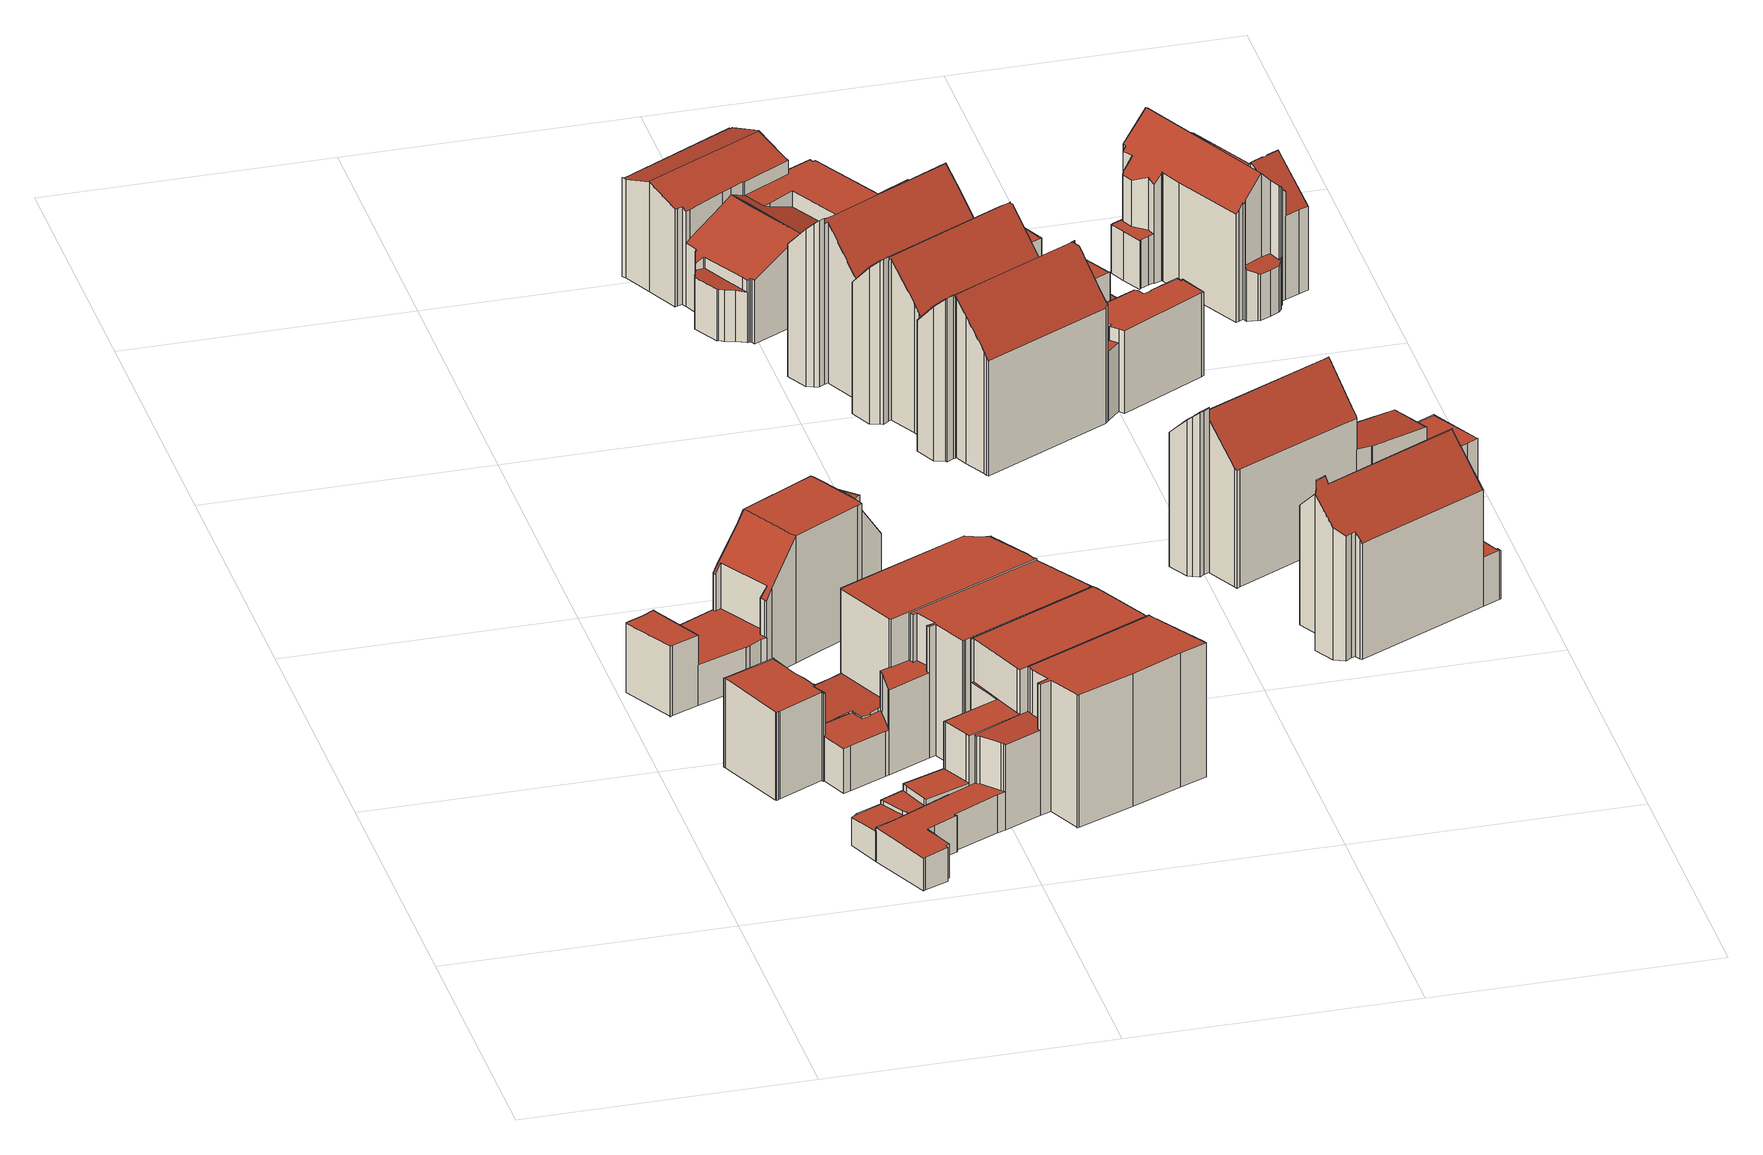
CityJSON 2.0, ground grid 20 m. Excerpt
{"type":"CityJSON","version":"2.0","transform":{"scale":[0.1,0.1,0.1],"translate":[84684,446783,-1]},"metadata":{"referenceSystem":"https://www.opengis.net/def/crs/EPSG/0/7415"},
"CityObjects":{
"building1":{"type":"Building","attributes":{"dak_type":"slanted","data_area":69.63,"data_coverage":0.831,"geconstateerd":false,"gid":18958397,"h_dak_50p":7.38,"h_dak_70p":9.19,"h_dak_max":9.44,"h_dak_min":2.72,"h_maaiveld":-0.25,"kas_warenhuis":false,"lod11_replace":false,"ondergronds_type":"above ground","oorspronkelijkbouwjaar":1908,"pw_actueel":"yes","pw_bron":"ahn3","reconstructie_methode":"tudelft3d-geoflow","reconstruction_skipped":false,"rmse_lod12":3.55,"rmse_lod13":3.07,"rmse_lod22":0.172,"rn":1,"status":"Pand in gebruik","t_run":96.78,"val3dity_codes_lod12":"[]","val3dity_codes_lod13":"[]","val3dity_codes_lod22":"[]"},"children":["building1-1"]},
"building1-1":{"type":"BuildingPart","parents":["building1"],"geometry":[{"type":"Solid","lod":"2.2","boundaries":[[[[0,1,2,3,4,5,6,7,8,9,10,11,12,13,14,15,16,17,18,19,20,21,22,23,24,25,26,27,28,29,30,31]],[[32,19,18,33]],[[34,21,20,35]],[[36,16,15,37]],[[38,36,39,40]],[[37,15,14,41]],[[41,14,13,42]],[[43,12,11,44]],[[45,46,47,48]],[[49,44,11,10,50]],[[51,8,7,52,53]],[[54,5,4,55]],[[52,7,6,56]],[[35,20,19,32]],[[57,58,30,29,59]],[[53,52,60,61]],[[62,9,8,51]],[[63,31,30,58]],[[59,29,28,64]],[[56,6,5,54]],[[65,22,21,34]],[[66,67,68,69]],[[70,25,24,71]],[[72,73,71,74]],[[74,71,24,23,75]],[[69,68,76,77]],[[78,17,16,36,38]],[[79,26,25,70,80]],[[80,70,46,45]],[[48,47,67,66]],[[77,76,81,82]],[[42,13,12,43]],[[83,84,58,57]],[[85,86,87,88]],[[89,90,91]],[[92,91,93,94]],[[88,87,90,89]],[[95,27,26,79]],[[96,97,91,92]],[[98,99,97]],[[100,2,1,101]],[[64,28,27,95]],[[94,93,84,83]],[[102,0,31,63]],[[61,60,97,96]],[[55,4,3,103]],[[101,1,0,102]],[[103,3,2,100]],[[75,23,22,65]],[[33,18,17,78]],[[82,81,44,49]],[[50,10,9,62]],[[99,98,86,85]],[[40,39,73,72]],[[65,34,35,32,33,78,38,40,72,74,75]],[[61,96,92,94,83,57,59,64,104,105,106,62,51,53]],[[103,100,101,102,63,58,84,93,91,90,87,86,98,97,60,52,56,54,55]],[[66,69,77,82,49,50,62,106,105,104,64,95,79,80,45,48]],[[88,89,91,97,99,85]],[[73,39,36,37,41,42,43,44,81,76,68,67,47,46,70,71]]]],"semantics":{"surfaces":[{"type":"GroundSurface"},{"type":"WallSurface","on_footprint_edge":true},{"type":"WallSurface","on_footprint_edge":false},{"type":"RoofSurface"}],"values":[[0,1,1,1,2,1,1,1,2,1,1,1,1,1,1,2,1,1,1,1,1,2,1,2,1,2,1,1,2,2,2,1,2,2,2,2,2,1,2,2,1,1,2,1,2,1,1,1,1,1,2,1,2,2,3,3,3,3,3,3]]}}]},
"building2":{"type":"Building","attributes":{"dak_type":"multiple horizontal","data_area":93.99,"data_coverage":0.894,"geconstateerd":false,"gid":11186727,"h_dak_50p":9.58,"h_dak_70p":9.61,"h_dak_max":9.78,"h_dak_min":3.13,"h_maaiveld":-0.249,"kas_warenhuis":false,"lod11_replace":false,"ondergronds_type":"above ground","oorspronkelijkbouwjaar":1908,"pw_actueel":"yes","pw_bron":"ahn3","reconstructie_methode":"tudelft3d-geoflow","reconstruction_skipped":false,"rmse_lod12":3.08,"rmse_lod13":0.117,"rmse_lod22":0.128,"rn":1,"status":"Pand in gebruik","t_run":114.79,"val3dity_codes_lod12":"[]","val3dity_codes_lod13":"[]","val3dity_codes_lod22":"[]"},"children":["building2-1"]},
"building2-1":{"type":"BuildingPart","parents":["building2"],"geometry":[{"type":"Solid","lod":"2.2","boundaries":[[[[107,108,109,110,111,112,113,114,115,116,117,118,119,120,121,122,123,124,125,126,127,128,129,130,131,132,133,134,135,136,137,138,139,140,141,142]],[[143,137,136,144]],[[145,138,137,143]],[[146,120,119,147]],[[148,135,134,149]],[[149,134,133,150]],[[151,111,110,152]],[[153,107,142,154]],[[154,142,141,155]],[[156,140,139,157]],[[157,139,138,145]],[[144,136,135,148]],[[150,133,132,158]],[[159,131,130,160]],[[160,130,129,161]],[[162,163,164,165]],[[166,127,126,167,168]],[[169,170,171,172]],[[173,174,170,169]],[[174,109,108,175]],[[152,110,109,174,173]],[[176,124,123,177]],[[178,117,116,179]],[[179,116,115,180]],[[181,122,121,182]],[[183,113,112,184]],[[185,155,141,140,156]],[[167,126,125,186]],[[168,167,187,188]],[[161,129,128,189]],[[188,187,163,162]],[[190,114,113,183]],[[180,115,114,190]],[[147,119,118,171]],[[182,121,120,146]],[[172,171,118,117,178]],[[165,164,155,185]],[[184,112,111,151]],[[186,125,124,176]],[[158,132,131,159]],[[177,123,122,181]],[[175,108,107,153]],[[189,128,127,166]],[[172,178,179,180,190,183,184,151,152,173,169]],[[167,186,176,177,181,182,146,147,171,170,174,175,153,154,155,164,163,187]],[[185,156,157,145,143,144,148,149,150,158,159,160,161,189,166,168,188,162,165]]]],"semantics":{"surfaces":[{"type":"GroundSurface"},{"type":"WallSurface","on_footprint_edge":true},{"type":"WallSurface","on_footprint_edge":false},{"type":"RoofSurface"}],"values":[[0,1,1,1,1,1,1,1,1,1,1,1,1,1,1,2,1,2,2,1,1,1,1,1,1,1,1,1,2,1,2,1,1,1,1,1,2,1,1,1,1,1,1,3,3,3]]}}]},
"building3":{"type":"Building","attributes":{"dak_type":"multiple horizontal","data_area":67.19,"data_coverage":0.829,"geconstateerd":false,"gid":14669560,"h_dak_50p":9.64,"h_dak_70p":9.67,"h_dak_max":9.86,"h_dak_min":2.06,"h_maaiveld":-0.109,"kas_warenhuis":false,"lod11_replace":false,"ondergronds_type":"above ground","oorspronkelijkbouwjaar":1908,"pw_actueel":"yes","pw_bron":"ahn3","reconstructie_methode":"tudelft3d-geoflow","reconstruction_skipped":false,"rmse_lod12":3.73,"rmse_lod13":0.275,"rmse_lod22":0.0288,"rn":1,"status":"Pand in gebruik","t_run":83.64,"val3dity_codes_lod12":"[]","val3dity_codes_lod13":"[]","val3dity_codes_lod22":"[]"},"children":["building3-1"]},
"building3-1":{"type":"BuildingPart","parents":["building3"],"geometry":[{"type":"Solid","lod":"2.2","boundaries":[[[[191,192,193,194,195,196,197,198,199,200,201,202,203,204,205,206,207,208,209,210,211,212]],[[213,214,215,216]],[[217,211,210,218]],[[219,212,211,217]],[[220,204,203,221]],[[222,223,224,225]],[[226,202,201,227]],[[216,215,195,194,228]],[[229,230,231,232]],[[233,206,205,230,229]],[[234,235,223,222]],[[236,237,238,239]],[[239,238,196,195,215]],[[228,194,193,240]],[[241,191,212,219]],[[242,192,191,241]],[[230,205,204,220]],[[227,201,200,243]],[[232,231,235,234]],[[218,210,209,244,245]],[[246,207,206,233,247]],[[248,249,250,251]],[[252,253,249,248]],[[251,250,254,255]],[[255,254,197,196,238]],[[225,224,198,197,254]],[[256,257,237,236]],[[245,244,258,259]],[[244,209,208,260]],[[260,208,207,246,261]],[[261,246,257,256]],[[262,199,198,224]],[[247,233,253,252]],[[243,200,199,262]],[[221,203,202,226]],[[240,193,192,242]],[[259,258,214,213]],[[245,259,213,216,228,240,242,241,219,217,218]],[[247,252,248,251,255,238,237,257,246]],[[262,224,223,235,231,230,220,221,226,227,243]],[[253,233,229,232,234,222,225,254,250,249]],[[214,258,244,260,261,256,236,239,215]]]],"semantics":{"surfaces":[{"type":"GroundSurface"},{"type":"WallSurface","on_footprint_edge":false},{"type":"WallSurface","on_footprint_edge":true},{"type":"RoofSurface"}],"values":[[0,1,2,2,2,1,2,2,1,2,1,1,2,2,2,2,2,2,1,2,2,1,1,1,2,2,1,1,2,2,1,2,1,2,2,2,1,3,3,3,3,3]]}}]},
"building4":{"type":"Building","attributes":{"dak_type":"multiple horizontal","data_area":75.35,"data_coverage":0.875,"geconstateerd":false,"gid":17144584,"h_dak_50p":9.63,"h_dak_70p":9.68,"h_dak_max":10.15,"h_dak_min":2.23,"h_maaiveld":-0.079,"kas_warenhuis":false,"lod11_replace":false,"ondergronds_type":"above ground","oorspronkelijkbouwjaar":1908,"pw_actueel":"yes","pw_bron":"ahn3","reconstructie_methode":"tudelft3d-geoflow","reconstruction_skipped":false,"rmse_lod12":4.05,"rmse_lod13":0.122,"rmse_lod22":0.0928,"rn":1,"status":"Pand in gebruik","t_run":153.82,"val3dity_codes_lod12":"[]","val3dity_codes_lod13":"[]","val3dity_codes_lod22":"[]"},"children":["building4-1"]},
"building4-1":{"type":"BuildingPart","parents":["building4"],"geometry":[{"type":"Solid","lod":"2.2","boundaries":[[[[263,264,265,266,267,268,269,270,271,272,273,274,275,276,277,278,279,280,281,282,283,284,285,286,201,287,288,289,290,195]],[[291,283,282,292]],[[293,286,285,294]],[[295,271,270,296]],[[297,268,267,298]],[[298,267,266,299]],[[300,264,263,301,302]],[[302,301,303,304]],[[305,265,264,300]],[[306,307,275,274,308]],[[309,277,276,310]],[[311,278,277,309]],[[312,280,279,313]],[[314,281,280,312]],[[315,201,286,293]],[[294,285,284,316]],[[317,273,272,318]],[[319,320,308,321]],[[321,308,274,273,317]],[[299,266,265,305]],[[322,288,287,323]],[[316,284,283,291]],[[215,195,290,324]],[[296,270,269,325]],[[318,272,271,295]],[[313,279,278,311]],[[326,327,328,329]],[[330,331,332,333]],[[334,335,327,326]],[[335,289,288,322]],[[304,303,336,337]],[[301,263,195,215]],[[338,339,320,319]],[[333,332,307,306]],[[324,290,289,335,334]],[[310,276,275,307]],[[337,336,339,338]],[[323,287,201,315]],[[329,328,331,330]],[[325,269,268,297]],[[292,282,281,314]],[[296,325,297,298,299,305,300,302,304,337,338,319,321,317,318,295]],[[339,336,303,301,215,324,334,326,329,330,333,306,308,320]],[[292,314,312,313,311,309,310,307,332,331,328,327,335,322,323,315,293,294,316,291]]]],"semantics":{"surfaces":[{"type":"GroundSurface"},{"type":"WallSurface","on_footprint_edge":true},{"type":"WallSurface","on_footprint_edge":false},{"type":"RoofSurface"}],"values":[[0,1,1,1,1,1,1,2,1,1,1,1,1,1,1,1,1,2,1,1,1,1,1,1,1,1,2,2,2,1,2,1,2,2,1,1,2,1,2,1,1,3,3,3]]}}]},
"building5":{"type":"Building","attributes":{"dak_type":"multiple horizontal","data_area":63.45,"data_coverage":0.878,"geconstateerd":false,"gid":14669558,"h_dak_50p":9.6,"h_dak_70p":9.62,"h_dak_max":9.82,"h_dak_min":3.14,"h_maaiveld":-0.13,"kas_warenhuis":false,"lod11_replace":false,"ondergronds_type":"above ground","oorspronkelijkbouwjaar":1908,"pw_actueel":"yes","pw_bron":"ahn3","reconstructie_methode":"tudelft3d-geoflow","reconstruction_skipped":false,"rmse_lod12":2.55,"rmse_lod13":0.881,"rmse_lod22":0.0552,"rn":1,"status":"Pand in gebruik","t_run":68.12,"val3dity_codes_lod12":"[]","val3dity_codes_lod13":"[]","val3dity_codes_lod22":"[]"},"children":["building5-1"]},
"building5-1":{"type":"BuildingPart","parents":["building5"],"geometry":[{"type":"Solid","lod":"2.2","boundaries":[[[[340,341,342,343,344,345,346,347,348,349,350,351,352,353,354,355,356,357,358,359,360,361,362,363,364,365,366,367,368]],[[369,370,361,360,371]],[[372,364,363,373]],[[374,351,350,375]],[[376,377,371,378]],[[379,357,356,380]],[[381,349,348,382,383]],[[384,385,386,387]],[[373,363,362,388]],[[389,342,341,390]],[[391,346,345,392]],[[393,394,395,396]],[[397,366,365,398]],[[399,367,366,397]],[[398,365,364,372]],[[400,352,351,374]],[[392,345,344,401]],[[378,371,360,359,402]],[[403,404,377,376]],[[383,382,394,393]],[[382,348,347,405,406]],[[375,350,349,381]],[[407,353,352,400]],[[408,354,353,407]],[[409,368,367,399]],[[410,343,342,389]],[[390,341,340,411]],[[411,340,368,409]],[[412,413,404,403]],[[396,395,413,412]],[[402,359,358,414]],[[380,356,355,415]],[[415,355,354,408]],[[387,386,370,369]],[[405,347,346,391]],[[406,405,385,384]],[[401,344,343,410]],[[388,362,361,370]],[[414,358,357,379]],[[411,409,399,397,398,372,373,388,370,386,385,405,391,392,401,410,389,390]],[[396,412,403,376,378,402,414,379,380,415,408,407,400,374,375,381,383,393]],[[406,384,387,369,371,377,404,413,395,394,382]]]],"semantics":{"surfaces":[{"type":"GroundSurface"},{"type":"WallSurface","on_footprint_edge":true},{"type":"WallSurface","on_footprint_edge":false},{"type":"RoofSurface"}],"values":[[0,1,1,1,2,1,1,2,1,1,1,2,1,1,1,1,1,1,2,2,1,1,1,1,1,1,1,1,2,2,1,1,1,2,1,2,1,1,1,3,3,3]]}}]},
"building6":{"type":"Building","attributes":{"dak_type":"slanted","data_area":141.99,"data_coverage":0.91,"geconstateerd":false,"gid":14669705,"h_dak_50p":5.67,"h_dak_70p":6.86,"h_dak_max":7.78,"h_dak_min":2.01,"h_maaiveld":-0.399,"kas_warenhuis":false,"lod11_replace":false,"ondergronds_type":"above ground","oorspronkelijkbouwjaar":1870,"pw_actueel":"yes","pw_bron":"ahn3","reconstructie_methode":"tudelft3d-geoflow","reconstruction_skipped":false,"rmse_lod12":1.84,"rmse_lod13":1.9,"rmse_lod22":0.0437,"rn":1,"status":"Pand in gebruik","t_run":201.63,"val3dity_codes_lod12":"[]","val3dity_codes_lod13":"[]","val3dity_codes_lod22":"[]"},"children":["building6-1"]},
"building6-1":{"type":"BuildingPart","parents":["building6"],"geometry":[{"type":"Solid","lod":"2.2","boundaries":[[[[416,417,418,419,420,421,422,423,424,425,426,427,428,429,430,431,432,433,434,435,436,437,438,439,440,441,442,443,444,445,446,447,448,449,450,451,452,453,454,455,456,457,458,459,460,461,462,463,464,465,466,467]],[[468,445,444,469]],[[470,462,461,471]],[[472,460,459,473]],[[474,442,441,475]],[[476,443,442,474]],[[477,439,438,478]],[[471,461,460,472,479]],[[480,481,482,483]],[[484,436,435,485]],[[486,427,426,482]],[[475,441,440,487]],[[487,440,439,477]],[[488,446,445,468]],[[489,448,447,490]],[[491,451,450,492]],[[493,457,456,494]],[[495,465,464,496]],[[479,472,497,498]],[[496,464,463,499]],[[500,501,502,503]],[[504,458,457,493]],[[473,459,458,504]],[[490,447,446,488]],[[505,506,507,508]],[[509,510,511,512]],[[492,450,449,511]],[[513,514,467,466,515,516]],[[498,497,517,518]],[[518,517,519,520]],[[521,522,520,523]],[[524,525,510,509]],[[526,434,433,527,528]],[[529,429,428,530]],[[531,437,436,484]],[[532,531,506,505]],[[478,438,437,531,532]],[[533,453,452,534]],[[503,502,454,453,533]],[[534,452,451,491]],[[535,420,419,536]],[[537,538,525,524]],[[539,540,541]],[[542,541,538,537]],[[501,455,454,502]],[[494,456,455,501]],[[543,544,545]],[[544,543,546,547]],[[547,546,548,549]],[[550,432,431,551]],[[552,418,553]],[[536,419,418,552]],[[553,418,417,554]],[[549,548,514,513]],[[555,416,467,514]],[[554,417,416,555]],[[508,507,541,542]],[[485,435,434,526]],[[556,430,429,529]],[[530,428,427,486]],[[557,423,422,558]],[[483,482,426,425,559]],[[558,422,421,560]],[[561,424,423,557]],[[559,425,424,561]],[[560,421,420,535]],[[551,431,430,556]],[[499,463,462,470]],[[512,511,449,448,489]],[[562,563,522,521]],[[516,515,563,562]],[[515,466,465,495]],[[523,520,519,564,565]],[[565,564,501,500]],[[527,433,432,550]],[[528,527,566,567]],[[567,566,568,569]],[[569,568,481,480]],[[469,444,443,570]],[[570,443,476]],[[571,540,539]],[[487,477,478,532,505,508,542,537,524,509,512,489,490,572,573,475]],[[518,574,496,499,470,471,479,498]],[[520,522,563,515,495,496,574,518]],[[493,494,501,502,501,564,519,517,497,472,473,504]],[[536,552,553,554,555,514,548,546,543,545,525,538,541,540,571,535]],[[528,567,569,480,483,559,561,557,558,560,535,571,539,541,507,506,531,484,485,526]],[[551,556,529,530,486,482,481,568,566,527,550]],[[523,565,500,503,533,534,491,492,511,510,525,545,544,547,549,513,516,562,521]],[[570,476,474,475,573,572,490,488,468,469]]]],"semantics":{"surfaces":[{"type":"GroundSurface"},{"type":"WallSurface","on_footprint_edge":true},{"type":"WallSurface","on_footprint_edge":false},{"type":"RoofSurface"}],"values":[[0,1,1,1,1,1,1,1,2,1,1,1,1,1,1,1,1,1,2,1,2,1,1,1,2,2,1,1,2,2,2,2,1,1,1,2,1,1,1,1,1,2,2,2,1,1,2,2,2,1,1,1,1,2,1,1,2,1,1,1,1,1,1,1,1,1,1,1,1,2,2,1,2,2,1,2,2,2,1,1,2,3,3,3,3,3,3,3,3,3]]}}]},
"building7":{"type":"Building","attributes":{"dak_type":"slanted","data_area":83.86,"data_coverage":0.881,"geconstateerd":false,"gid":18958101,"h_dak_50p":9.53,"h_dak_70p":10.46,"h_dak_max":12.1,"h_dak_min":0.085,"h_maaiveld":-0.19,"kas_warenhuis":false,"lod11_replace":false,"ondergronds_type":"above ground","oorspronkelijkbouwjaar":1915,"pw_actueel":"yes","pw_bron":"ahn3","reconstructie_methode":"tudelft3d-geoflow","reconstruction_skipped":false,"rmse_lod12":3.08,"rmse_lod13":1.97,"rmse_lod22":0.531,"rn":1,"status":"Pand in gebruik","t_run":105.58,"val3dity_codes_lod12":"[]","val3dity_codes_lod13":"[]","val3dity_codes_lod22":"[]"},"children":["building7-1"]},
"building7-1":{"type":"BuildingPart","parents":["building7"],"geometry":[{"type":"Solid","lod":"2.2","boundaries":[[[[575,576,577,578,579,580,581,582,583,584,585,586,587,588,589,590,591,592,593,594,595,596,597,598,599,600,601,602,603,604,605,606,607]],[[608,597,596,609]],[[610,582,581,611]],[[612,591,590,613]],[[614,602,601,615]],[[616,598,597,608]],[[617,618,619]],[[620,595,594,621]],[[622,583,582,610]],[[623,624,625]],[[626,627,628]],[[613,590,589,629]],[[630,578,577,631]],[[632,575,607,633]],[[634,599,598,616]],[[635,600,599,634]],[[615,601,600,635]],[[609,596,595,620]],[[621,594,593,618,617]],[[618,593,592,636]],[[636,592,591,612]],[[631,577,576,637]],[[638,639,640,641]],[[642,579,578,630]],[[643,603,602,614]],[[644,645,604,603,643]],[[646,605,604,645]],[[647,648,645,644]],[[649,606,605,646]],[[650,651,652,653]],[[628,627,654,655,656]],[[657,658,648,647]],[[659,660,661,662]],[[637,576,575,632]],[[653,652,623,625]],[[611,581,580,640]],[[663,586,585,664]],[[625,624,587,586,663]],[[629,589,588,665,666]],[[655,654,667,660,659]],[[660,667,651,650]],[[633,607,606,649]],[[666,665,627,626]],[[665,588,587,624]],[[656,655,658,657]],[[662,661,632]],[[641,640,580,579,642]],[[664,585,584,639,638]],[[639,584,583,622]],[[613,629,666,626,628,656,657,668,619,618,636,612]],[[621,617,619,668,657,647,644,643,614,615,635,634,616,608,609,620]],[[611,640,639,622,610]],[[651,667,654,627,665,624,623,652]],[[658,655,659,662,632,633,649,646,645,648]],[[632,661,660,650,653,625,663,664,638,641,642,630,631,637]]]],"semantics":{"surfaces":[{"type":"GroundSurface"},{"type":"WallSurface","on_footprint_edge":true},{"type":"WallSurface","on_footprint_edge":false},{"type":"RoofSurface"}],"values":[[0,1,1,1,1,1,2,1,1,2,2,1,1,1,1,1,1,1,1,1,1,1,2,1,1,1,1,2,1,2,2,2,2,1,2,1,1,1,1,2,2,1,2,1,2,2,1,1,1,3,3,3,3,3,3]]}}]},
"building8":{"type":"Building","attributes":{"dak_type":"slanted","data_area":83.62,"data_coverage":0.882,"geconstateerd":false,"gid":17147010,"h_dak_50p":9.53,"h_dak_70p":10.42,"h_dak_max":12.07,"h_dak_min":2.89,"h_maaiveld":-0.155,"kas_warenhuis":false,"lod11_replace":false,"ondergronds_type":"above ground","oorspronkelijkbouwjaar":1915,"pw_actueel":"yes","pw_bron":"ahn3","reconstructie_methode":"tudelft3d-geoflow","reconstruction_skipped":false,"rmse_lod12":3.29,"rmse_lod13":1.4,"rmse_lod22":0.147,"rn":1,"status":"Pand in gebruik","t_run":117.73,"val3dity_codes_lod12":"[]","val3dity_codes_lod13":"[]","val3dity_codes_lod22":"[]"},"children":["building8-1"]},
"building8-1":{"type":"BuildingPart","parents":["building8"],"geometry":[{"type":"Solid","lod":"2.2","boundaries":[[[[669,670,671,672,673,674,675,676,677,678,679,680,681,682,683,684,685,686,687,688,689,690,691,692,693,694,695,696,697,698,590,699,588,700,701,586,585]],[[702,696,695,703]],[[704,697,696,702]],[[705,693,692,706]],[[703,695,694,707]],[[708,688,687,709]],[[710,698,697,704]],[[711,712,713]],[[714,585,586,715]],[[716,717,718,719]],[[720,674,673,721]],[[721,673,722]],[[723,724,588,699,725]],[[726,701,700,727]],[[613,590,698,710]],[[728,671,670,729,730]],[[731,672,671,728]],[[732,669,585,714]],[[733,690,689,734]],[[735,691,690,733]],[[725,699,590,613]],[[715,586,701,726]],[[736,737,738,739]],[[740,741,742,743]],[[743,742,744,745]],[[713,712,746,747]],[[706,692,691,735,748]],[[748,735,749]],[[707,694,693,705]],[[745,744,750,751]],[[730,729,752,753]],[[734,689,688,708]],[[754,676,675,755]],[[722,673,672,731]],[[756,757,737,736]],[[712,686,685,718]],[[709,687,686,712,711]],[[751,750,758,759]],[[760,684,683,761]],[[719,718,685,684,760]],[[727,700,588,724]],[[729,670,669,732]],[[759,758,724,723]],[[739,738,721,722]],[[762,763,757,756]],[[763,681,680,764]],[[755,675,674,720]],[[764,680,679,765]],[[765,679,678,766]],[[766,678,677,767]],[[767,677,676,754]],[[768,769,770,746]],[[747,746,770,771,772]],[[772,771,741,740]],[[773,774,769,768]],[[775,776,774,773]],[[777,775,778,779]],[[779,778,717,716]],[[761,683,682,780]],[[780,682,681,763,762]],[[781,782,776,775,777]],[[753,752,782,781]],[[751,759,723,725,613,710,704,702,703,707,705,706,748,749,783,784,740,743,745]],[[755,720,721,738,737,757,763,764,765,766,767,754]],[[772,740,784,783,749,735,733,734,708,709,711,713,747]],[[769,774,776,782,752,729,732,714,715,726,727,724,758,750,744,742,741,771,770]],[[717,778,775,773,768,746,712,718]],[[730,753,781,777,779,716,719,760,761,780,762,756,736,739,722,731,728]]]],"semantics":{"surfaces":[{"type":"GroundSurface"},{"type":"WallSurface","on_footprint_edge":true},{"type":"WallSurface","on_footprint_edge":false},{"type":"RoofSurface"}],"values":[[0,1,1,1,1,1,1,2,1,2,1,1,1,1,1,1,1,1,1,1,1,1,2,2,2,2,1,2,1,2,2,1,1,1,2,1,1,2,1,1,1,1,2,2,2,1,1,1,1,1,1,2,2,2,2,2,2,2,1,1,2,2,3,3,3,3,3,3]]}}]},
"building9":{"type":"Building","attributes":{"dak_type":"slanted","data_area":88.71,"data_coverage":0.898,"geconstateerd":false,"gid":18958209,"h_dak_50p":9.33,"h_dak_70p":10.26,"h_dak_max":11.9,"h_dak_min":2.49,"h_maaiveld":-0.244,"kas_warenhuis":false,"lod11_replace":false,"ondergronds_type":"above ground","oorspronkelijkbouwjaar":1915,"pw_actueel":"yes","pw_bron":"ahn3","reconstructie_methode":"tudelft3d-geoflow","reconstruction_skipped":false,"rmse_lod12":3.04,"rmse_lod13":1.88,"rmse_lod22":0.142,"rn":1,"status":"Pand in gebruik","t_run":153.01,"val3dity_codes_lod12":"[]","val3dity_codes_lod13":"[]","val3dity_codes_lod22":"[]"},"children":["building9-1"]},
"building9-1":{"type":"BuildingPart","parents":["building9"],"geometry":[{"type":"Solid","lod":"2.2","boundaries":[[[[785,786,787,788,789,790,791,792,793,794,795,796,797,798,799,800,801,802,803,804,805,806,687,807,808,684,683,682,809,810,811,812,813,814,815,816,817,818,819,820]],[[821,803,802,822]],[[823,787,786,824]],[[825,794,793,826]],[[827,828,829,830]],[[831,683,684,832]],[[832,684,808,833]],[[834,809,682,835]],[[830,829,833,836]],[[835,682,683,831]],[[837,838,828,827]],[[839,805,804,840]],[[841,815,814,842]],[[842,814,813,843]],[[844,816,815,841]],[[845,819,818,846]],[[847,785,820,848]],[[822,802,801,849]],[[848,820,819,845]],[[824,786,785,847]],[[850,795,794,825]],[[851,807,687,852]],[[853,854,855,856]],[[857,789,788,858]],[[846,818,817,859]],[[840,804,803,821]],[[854,810,809,834]],[[860,861,862,863]],[[864,865,863,866]],[[867,868,869,870]],[[871,872,865,864]],[[873,874,875,876]],[[866,863,862,874,873,877]],[[878,791,790,872,871]],[[826,793,792,879]],[[879,792,791,878]],[[872,790,789,857]],[[880,806,805,839]],[[852,687,806,880]],[[849,801,800,881]],[[882,883,884]],[[885,799,798,883,882]],[[881,800,799,885]],[[883,798,797,886]],[[886,797,796,887]],[[856,855,868,867]],[[888,889,890,891]],[[891,890,892,893,894]],[[894,893,858,895]],[[893,892,861,860]],[[895,858,788,787,823]],[[836,833,808,807,851]],[[896,897,838,837]],[[887,796,795,850]],[[898,899,897,896]],[[877,873,899,898]],[[870,869,876,900]],[[900,876,875,889,888]],[[901,812,811,902]],[[902,811,810,854,853]],[[843,813,812,901]],[[859,817,816,844]],[[864,866,877,898,903,884,883,886,887,850,825,826,879,878,871]],[[893,860,863,865,872,857,858]],[[836,851,852,880,839,840,821,822,849,881,885,882,884,903,898,896,837,827,830]],[[897,899,873,876,869,868,855,854,834,835,831,832,833,829,828,838]],[[889,875,874,862,861,892,890]],[[843,901,902,853,856,867,870,900,888,891,894,895,823,824,847,848,845,846,859,844,841,842]]]],"semantics":{"surfaces":[{"type":"GroundSurface"},{"type":"WallSurface","on_footprint_edge":true},{"type":"WallSurface","on_footprint_edge":false},{"type":"RoofSurface"}],"values":[[0,1,1,1,2,1,1,1,2,1,2,1,1,1,1,1,1,1,1,1,1,1,2,1,1,1,1,2,2,2,2,2,2,1,1,1,1,1,1,1,2,1,1,1,1,2,2,2,2,2,1,1,2,1,2,2,2,2,1,1,1,1,3,3,3,3,3,3]]}}]},
"building10":{"type":"Building","attributes":{"dak_type":"slanted","data_area":67.05,"data_coverage":0.886,"geconstateerd":false,"gid":18958217,"h_dak_50p":9.56,"h_dak_70p":10.27,"h_dak_max":11.36,"h_dak_min":2.96,"h_maaiveld":-0.385,"kas_warenhuis":false,"lod11_replace":false,"ondergronds_type":"above ground","oorspronkelijkbouwjaar":1915,"pw_actueel":"yes","pw_bron":"ahn3","reconstructie_methode":"tudelft3d-geoflow","reconstruction_skipped":false,"rmse_lod12":2.88,"rmse_lod13":0.999,"rmse_lod22":0.335,"rn":1,"status":"Pand in gebruik","t_run":84.06,"val3dity_codes_lod12":"[]","val3dity_codes_lod13":"[]","val3dity_codes_lod22":"[]"},"children":["building10-1"]},
"building10-1":{"type":"BuildingPart","parents":["building10"],"geometry":[{"type":"Solid","lod":"2.2","boundaries":[[[[904,905,906,907,908,909,910,911,912,913,914,915,916,917,918,919,920,921,922,923,924,925,926,927,928,929,930,931]],[[932,913,912,933]],[[933,912,911,934]],[[935,936,925,924,937]],[[938,939,940]],[[939,938,918,917,941]],[[942,914,913,932]],[[943,909,908,944]],[[934,911,910,945]],[[945,910,909,943]],[[946,905,904,947]],[[948,926,925,936]],[[949,915,914,942]],[[941,917,916,950]],[[950,916,915,949]],[[951,921,920,952]],[[953,928,927,954]],[[955,922,921,951]],[[956,923,922,955]],[[952,920,919,957]],[[957,919,918,938]],[[937,924,923,956]],[[958,959,936,935]],[[960,961,959,958]],[[954,927,926,948]],[[962,930,929,963]],[[963,929,928,953]],[[947,904,931,964]],[[964,931,930,962]],[[944,908,907,965,966]],[[965,907,906,967]],[[967,906,905,946]],[[968,961,960]],[[969,970,961,968]],[[966,965,970,969]],[[956,955,951,952,957,938,940,960,958,935,937]],[[947,964,962,963,953,954,948,936,959,961,970,965,967,946]],[[966,969,968,960,940,939,941,950,949,942,932,933,934,945,943,944]]]],"semantics":{"surfaces":[{"type":"GroundSurface"},{"type":"WallSurface","on_footprint_edge":true},{"type":"WallSurface","on_footprint_edge":false},{"type":"RoofSurface"}],"values":[[0,1,1,1,2,1,1,1,1,1,1,1,1,1,1,1,1,1,1,1,1,1,2,2,1,1,1,1,1,1,1,1,2,2,2,3,3,3]]}}]},
"building11":{"type":"Building","attributes":{"dak_type":"slanted","data_area":95.63,"data_coverage":0.869,"geconstateerd":false,"gid":18958211,"h_dak_50p":8.91,"h_dak_70p":9.93,"h_dak_max":11.42,"h_dak_min":2.63,"h_maaiveld":-0.374,"kas_warenhuis":false,"lod11_replace":false,"ondergronds_type":"above ground","oorspronkelijkbouwjaar":1912,"pw_actueel":"yes","pw_bron":"ahn3","reconstructie_methode":"tudelft3d-geoflow","reconstruction_skipped":false,"rmse_lod12":3.66,"rmse_lod13":1.51,"rmse_lod22":0.538,"rn":1,"status":"Pand in gebruik","t_run":119.52,"val3dity_codes_lod12":"[]","val3dity_codes_lod13":"[]","val3dity_codes_lod22":"[]"},"children":["building11-1"]},
"building11-1":{"type":"BuildingPart","parents":["building11"],"geometry":[{"type":"Solid","lod":"2.2","boundaries":[[[[971,972,973,974,975,976,977,978,979,980,981,982,983,984,985,986,987,988,989,990,991,992,993,994,995,996,997,998,999,1000,1001,1002,1003,1004]],[[1005,997,996,1006]],[[1007,999,998,1008]],[[1009,1000,999,1007]],[[1010,980,979,1011]],[[1012,982,981,1013]],[[1014,984,983,1015]],[[1016,1017,1018]],[[1019,977,976,1017,1016]],[[1013,981,980,1010]],[[1017,976,975,1020]],[[1021,1002,1001,1022]],[[1023,974,973,1024]],[[1025,985,984,1014]],[[1011,979,978,1026]],[[1027,1028,1029,1030]],[[1031,1003,1002,1021,1032]],[[1033,1034,1035,1036]],[[1032,1021,1028,1027]],[[1024,973,972,1037]],[[1030,1029,1038,1039]],[[1022,1001,1000,1009]],[[1008,998,997,1005]],[[1006,996,995,1040]],[[1040,995,994,1041]],[[1042,993,992,1043]],[[1044,1041,994,993,1042]],[[1045,1046,1041,1044]],[[1036,1035,1047,1048]],[[1015,983,982,1012]],[[1049,986,985,1025]],[[1050,987,986,1049]],[[1051,990,989,1052]],[[1053,988,987,1050]],[[1054,991,990,1051]],[[1052,989,988,1053]],[[1043,992,991,1054]],[[1048,1047,1055,1046,1045]],[[1056,1057,1055,1047]],[[1039,1038,1057,1056]],[[1020,975,974,1023]],[[1026,978,977,1019]],[[1058,971,1004,1059]],[[1059,1004,1003,1031]],[[1060,1061,1034,1033]],[[1037,972,971,1058,1062]],[[1062,1058,1061,1060]],[[1049,1025,1014,1015,1012,1013,1010,1011,1026,1019,1016,1018,1063,1036,1048,1045,1044,1042,1043,1054,1051,1052,1053,1050]],[[1038,1029,1028,1021,1022,1009,1007,1008,1005,1006,1040,1041,1046,1055,1057]],[[1060,1033,1036,1063,1018,1017,1020,1023,1024,1037,1062]],[[1061,1058,1059,1031,1032,1027,1030,1039,1056,1047,1035,1034]]]],"semantics":{"surfaces":[{"type":"GroundSurface"},{"type":"WallSurface","on_footprint_edge":true},{"type":"WallSurface","on_footprint_edge":false},{"type":"RoofSurface"}],"values":[[0,1,1,1,1,1,1,2,1,1,1,1,1,1,1,2,1,2,2,1,2,1,1,1,1,1,1,2,2,1,1,1,1,1,1,1,1,2,2,2,1,1,1,1,2,1,2,3,3,3,3]]}}]},
"building12":{"type":"Building","attributes":{"dak_type":"slanted","data_area":64.81,"data_coverage":0.857,"geconstateerd":false,"gid":11569574,"h_dak_50p":8.4,"h_dak_70p":8.97,"h_dak_max":10.02,"h_dak_min":3.25,"h_maaiveld":-0.191,"kas_warenhuis":false,"lod11_replace":false,"ondergronds_type":"above ground","oorspronkelijkbouwjaar":1913,"pw_actueel":"yes","pw_bron":"ahn3","reconstructie_methode":"tudelft3d-geoflow","reconstruction_skipped":false,"rmse_lod12":1.54,"rmse_lod13":1.28,"rmse_lod22":0.0332,"rn":1,"status":"Pand in gebruik","t_run":157.29,"val3dity_codes_lod12":"[]","val3dity_codes_lod13":"[]","val3dity_codes_lod22":"[]"},"children":["building12-1"]},
"building12-1":{"type":"BuildingPart","parents":["building12"],"geometry":[{"type":"Solid","lod":"2.2","boundaries":[[[[1064,1065,1066,1067,1068,1069,1070,1071,1072,1073,1074,1075,1076,1077,1078,1079,1080,1081,1082,1083,1084,1085,1086,1087,1088,1089,1090,1091,1092,1093,1094,1095,1096,1097,1098,1099,1100,1101,1102,1103,1104,1105,1106]],[[1107,1108,1109,1110]],[[1111,1094,1112]],[[1113,1069,1068,1114]],[[1115,1116,1117,1118]],[[1119,1106,1105,1120]],[[1120,1105,1104,1121]],[[1118,1117,1122,1123]],[[1124,1125,1126]],[[1127,1128,1102,1101,1129]],[[1130,1088,1087,1131]],[[1132,1085,1084,1133]],[[1133,1084,1083,1134,1135]],[[1136,1080,1079,1137]],[[1137,1079,1078,1138]],[[1139,1140,1075,1074,1141]],[[1142,1076,1075,1140]],[[1134,1083,1082,1143]],[[1135,1134,1108,1107]],[[1144,1093,1092,1145]],[[1146,1091,1090,1147]],[[1147,1090,1089,1148]],[[1149,1065,1064,1150]],[[1150,1064,1106,1119]],[[1129,1101,1100,1151]],[[1152,1086,1085,1132]],[[1153,1154,1155,1156]],[[1154,1099,1098,1157]],[[1158,1103,1102,1128]],[[1159,1160,1125,1124]],[[1161,1162,1163]],[[1164,1081,1080,1136]],[[1143,1082,1081,1164]],[[1114,1068,1067,1165]],[[1165,1067,1066,1166,1167]],[[1138,1078,1077,1168]],[[1148,1089,1088,1130]],[[1167,1166,1116,1115]],[[1121,1104,1103,1158]],[[1123,1122,1169,1170]],[[1170,1169,1128,1127]],[[1162,1161,1171]],[[1172,1095,1094,1111]],[[1166,1066,1065,1149]],[[1168,1077,1076,1142]],[[1131,1087,1086,1152]],[[1112,1094,1093,1144]],[[1173,1096,1095,1172]],[[1141,1074,1073,1174]],[[1171,1175,1176]],[[1175,1171,1177]],[[1145,1092,1091,1146]],[[1110,1109,1178,1179]],[[1157,1098,1097,1180]],[[1179,1178,1140,1139]],[[1180,1097,1096,1173]],[[1181,1072,1071,1182]],[[1174,1073,1072,1181]],[[1151,1100,1099,1154,1153]],[[1156,1155,1183]],[[1184,1070,1069,1113]],[[1182,1071,1070,1184]],[[1160,1159,1185]],[[1128,1169,1122,1117,1116,1166,1149,1150,1119,1120,1121,1158]],[[1186,1187,1188,1172,1111,1112,1144,1189,1177,1171,1161,1163,1185,1159,1190,1191]],[[1175,1177,1189,1144,1145,1146,1147,1148,1192,1193,1194,1176]],[[1140,1178,1109,1108,1134,1143,1164,1136,1137,1138,1168,1142]],[[1141,1174,1181,1182,1184,1113,1114,1165,1167,1115,1118,1195,1130,1131,1152,1132,1133,1135,1107,1110,1179,1139]],[[1180,1173,1172,1188,1187,1186,1191,1190,1159,1124,1126,1183,1155,1154,1157]],[[1125,1160,1185,1163,1162,1171,1176,1194,1193,1192,1148,1130,1195,1118,1123,1170,1127,1129,1151,1153,1156,1183,1126]]]],"semantics":{"surfaces":[{"type":"GroundSurface"},{"type":"WallSurface","on_footprint_edge":false},{"type":"WallSurface","on_footprint_edge":true},{"type":"RoofSurface"}],"values":[[0,1,2,2,1,2,2,1,1,2,2,2,2,2,2,2,2,2,1,2,2,2,2,2,2,2,1,2,2,1,1,2,2,2,2,2,2,1,2,1,1,1,2,2,2,2,2,2,2,1,1,2,1,2,1,2,2,2,2,1,2,2,1,3,3,3,3,3,3,3]]}}]}
},
"vertices":[
[162,383,8],[166,376,8],[176,358,8],[177,359,8],[183,349,8],[182,348,8],[185,344,8],[170,336,8],[167,334,8],[119,307,8],[100,296,8],[96,293,8],[92,292,8],[83,286,8],[80,284,8],[80,285,8],[45,271,8],[26,263,8],[24,262,8],[24,263,8],[5,299,8],[5,300,8],[7,301,8],[18,306,8],[26,311,8],[72,336,8],[76,338,8],[90,345,8],[95,348,8],[143,374,8],[147,376,8],[161,384,8],[24,263,60],[24,262,60],[5,300,59],[5,299,59],[45,271,38],[80,285,38],[45,271,60],[44,273,38],[44,273,60],[80,284,38],[83,286,38],[92,292,38],[96,293,38],[72,335,65],[72,335,38],[73,334,38],[73,334,65],[96,293,65],[100,296,72],[167,334,102],[170,336,97],[170,336,102],[182,348,73],[183,349,71],[185,344,73],[147,376,103],[147,376,96],[143,374,103],[168,340,97],[168,340,102],[119,307,102],[161,384,73],[95,348,102],[7,301,59],[77,336,72],[77,336,38],[98,300,38],[98,300,72],[72,336,38],[26,311,39],[26,310,59],[26,310,39],[26,311,59],[18,306,59],[93,298,38],[93,298,65],[26,263,60],[76,338,72],[72,336,65],[95,295,38],[95,295,65],[148,375,103],[148,375,96],[174,356,96],[174,356,76],[161,368,85],[161,368,96],[156,362,96],[156,362,95],[156,361,96],[156,361,103],[154,365,96],[154,365,103],[90,345,93],[164,347,103],[164,347,96],[168,351,89],[168,351,96],[176,358,73],[166,376,73],[162,383,73],[177,359,71],[97,346,102],[113,317,102],[116,311,102],
[109,220,8],[120,225,8],[128,228,8],[128,230,8],[221,273,8],[231,269,8],[237,267,8],[237,266,8],[254,239,8],[256,234,8],[258,232,8],[149,183,8],[139,179,8],[133,176,8],[133,175,8],[127,173,8],[124,179,8],[123,182,8],[120,181,8],[95,170,8],[94,169,8],[98,161,8],[99,159,8],[98,158,8],[97,160,8],[65,144,8],[64,144,8],[64,143,8],[63,143,8],[62,144,8],[42,191,8],[41,192,8],[44,193,8],[78,208,8],[78,207,8],[108,221,8],[42,191,74],[62,144,73],[41,192,74],[133,176,43],[139,179,44],[63,143,73],[64,143,73],[64,144,73],[221,273,106],[128,230,106],[109,220,43],[108,221,43],[78,207,41],[78,208,74],[44,193,74],[65,144,73],[97,160,73],[98,158,73],[99,159,73],[87,187,73],[87,187,41],[84,194,41],[84,194,73],[94,169,73],[95,170,41],[95,170,73],[148,184,106],[148,184,44],[149,183,44],[149,183,106],[128,228,106],[128,228,44],[120,225,43],[123,182,43],[124,179,43],[258,232,107],[256,234,107],[254,239,107],[127,173,43],[133,175,43],[237,267,107],[231,269,106],[78,207,74],[120,181,43],[91,180,41],[91,180,73],[98,161,73],[237,266,107],
[285,187,9],[288,182,9],[307,145,9],[308,144,9],[212,101,9],[174,83,9],[142,69,9],[129,63,9],[109,54,9],[106,53,9],[104,51,9],[94,74,9],[96,75,9],[98,76,9],[116,84,9],[133,92,9],[163,105,9],[203,123,9],[192,146,9],[192,147,9],[194,148,9],[284,189,9],[211,103,106],[211,103,73],[212,101,73],[212,101,106],[194,148,106],[192,147,106],[284,189,107],[98,76,31],[96,75,30],[128,64,34],[128,64,31],[129,63,31],[129,63,34],[94,74,30],[104,51,31],[308,144,107],[116,84,34],[116,84,31],[117,82,31],[117,82,34],[133,92,34],[126,67,34],[126,67,31],[173,86,73],[173,86,38],[174,83,38],[174,83,73],[307,145,107],[285,187,107],[288,182,107],[106,53,31],[192,146,74],[192,146,106],[163,105,38],[133,92,39],[134,88,39],[134,88,34],[141,70,34],[141,70,39],[133,91,39],[133,91,34],[142,69,34],[142,69,39],[164,104,73],[164,104,38],[194,147,74],[194,147,106],[203,123,73],[163,105,73],[109,54,31],
[218,104,9],[309,145,9],[310,143,9],[334,102,9],[335,100,9],[316,92,9],[280,76,9],[240,59,9],[239,59,9],[239,60,9],[228,83,9],[220,80,9],[194,68,9],[188,66,9],[156,51,9],[157,49,9],[140,42,9],[135,39,9],[141,26,9],[144,19,9],[141,17,9],[142,15,9],[125,8,9],[124,7,9],[105,52,9],[117,57,9],[178,85,9],[179,86,9],[141,17,34],[144,19,34],[124,7,33],[125,8,33],[239,59,107],[240,59,107],[316,92,108],[335,100,108],[334,102,108],[309,145,107],[218,104,73],[218,104,106],[219,102,73],[219,102,106],[310,143,107],[194,68,72],[194,68,37],[220,80,72],[156,51,36],[188,66,37],[157,49,36],[135,39,35],[140,42,35],[141,26,34],[104,51,34],[142,15,34],[228,83,106],[239,60,107],[219,82,106],[219,82,72],[220,80,106],[117,57,34],[105,52,34],[179,86,73],[280,76,107],[179,83,72],[179,83,37],[181,83,37],[181,83,72],[192,71,72],[192,71,37],[193,70,37],[193,70,72],[178,85,72],[178,85,37],[220,99,73],[220,99,106],[227,86,106],[227,86,72],
[94,169,9],[114,178,9],[116,179,9],[123,182,9],[127,173,9],[133,175,9],[133,176,9],[141,180,9],[162,189,9],[166,191,9],[257,232,9],[258,232,9],[258,231,9],[283,190,9],[282,190,9],[283,189,9],[188,146,9],[187,145,9],[186,146,9],[175,170,9],[170,168,9],[140,154,9],[137,153,9],[111,141,9],[106,139,9],[98,158,9],[99,159,9],[97,164,9],[96,164,9],[140,154,72],[140,154,42],[170,168,72],[106,139,42],[111,141,42],[258,232,106],[257,232,106],[169,170,106],[169,170,72],[170,168,106],[187,145,106],[188,146,106],[166,191,106],[162,189,71],[162,189,106],[141,175,72],[141,175,42],[140,156,42],[140,156,72],[137,153,42],[116,179,42],[114,178,42],[133,176,42],[133,175,42],[163,188,106],[163,188,71],[164,185,71],[164,185,106],[99,159,42],[98,158,42],[97,164,42],[258,231,106],[127,173,42],[175,170,106],[175,172,106],[175,172,72],[141,180,42],[141,180,71],[283,190,107],[282,190,107],[96,164,42],[123,182,42],[94,169,42],[167,187,106],[167,187,71],[186,146,106],[283,189,107],
[248,731,6],[247,731,6],[242,729,6],[242,728,6],[234,724,6],[224,719,6],[197,705,6],[196,707,6],[195,708,6],[194,708,6],[193,708,6],[186,711,6],[179,713,6],[176,715,6],[175,715,6],[165,733,6],[167,740,6],[168,742,6],[170,750,6],[170,751,6],[171,752,6],[167,762,6],[165,765,6],[162,764,6],[160,763,6],[149,786,6],[139,806,6],[137,809,6],[219,852,6],[220,851,6],[221,852,6],[233,831,6],[243,812,6],[244,810,6],[264,820,6],[265,817,6],[267,818,6],[295,767,6],[318,780,6],[319,778,6],[341,740,6],[342,738,6],[338,736,6],[319,725,6],[318,724,6],[299,715,6],[298,714,6],[297,715,6],[287,736,6],[281,748,6],[275,745,6],[268,741,6],[220,851,79],[219,852,79],[298,714,44],[299,715,44],[318,724,32],[319,725,32],[139,806,79],[149,786,87],[137,809,79],[162,764,78],[165,765,78],[318,724,44],[191,712,52],[191,712,43],[193,708,43],[193,708,52],[171,752,53],[170,751,52],[186,711,44],[160,763,78],[221,852,79],[243,812,79],[233,831,87],[265,817,67],[264,820,67],[342,738,39],[341,740,39],[281,748,51],[287,736,57],[316,726,32],[316,726,45],[297,715,45],[319,778,67],[319,778,37],[318,780,37],[318,780,67],[338,736,38],[170,764,76],[170,764,55],[195,778,68],[195,778,77],[246,806,77],[246,806,67],[244,810,67],[244,810,78],[268,741,66],[268,741,54],[275,745,51],[275,745,67],[306,746,31],[306,746,57],[298,759,31],[298,759,50],[281,750,67],[281,750,50],[298,759,67],[212,787,77],[212,787,67],[170,750,52],[168,742,44],[168,742,49],[176,715,44],[179,713,44],[167,762,53],[167,762,76],[295,767,67],[267,818,67],[234,724,71],[242,728,67],[211,787,77],[211,787,67],[209,770,72],[209,770,71],[202,782,72],[202,782,77],[225,773,65],[225,773,67],[221,771,67],[243,785,55],[243,785,67],[267,743,54],[267,743,66],[167,740,44],[165,733,44],[242,729,67],[242,729,66],[247,731,64],[248,731,64],[175,715,44],[196,707,53],[197,705,53],[194,708,52],[224,719,67],[195,708,53],[276,747,67],[276,747,50],[295,765,31],[295,765,67],[173,743,44],[173,743,52],[174,743,44],[174,743,52],[137,809,78],[232,726,71],[232,830,87],[149,787,87],[288,737,57],
[336,700,8],[336,701,8],[337,702,8],[367,717,8],[368,716,8],[371,709,8],[386,716,8],[397,693,8],[388,688,8],[381,685,8],[347,668,8],[346,669,8],[341,666,8],[333,662,8],[244,617,8],[242,616,8],[241,617,8],[229,642,8],[226,641,8],[222,639,8],[219,640,8],[214,642,8],[206,657,8],[209,665,8],[212,666,8],[216,668,8],[214,672,8],[214,673,8],[298,714,8],[305,718,8],[317,724,8],[318,723,8],[332,698,8],[206,657,106],[214,642,124],[397,693,37],[386,716,38],[241,617,96],[242,616,95],[214,673,94],[214,672,96],[209,665,100],[226,641,131],[226,641,127],[225,643,129],[219,640,129],[222,639,131],[388,688,38],[341,666,46],[341,666,45],[341,666,68],[333,663,96],[333,663,45],[333,663,97],[244,617,95],[367,717,67],[337,702,68],[336,700,68],[332,698,71],[212,666,100],[216,668,100],[229,642,127],[336,701,68],[381,685,68],[381,685,38],[371,709,39],[371,709,67],[368,716,67],[298,714,96],[305,718,96],[305,718,80],[317,724,72],[306,717,97],[306,717,80],[318,723,72],[338,688,68],[338,688,50],[341,667,46],[341,667,68],[324,681,48],[324,681,80],[324,681,119],[319,690,130],[319,690,80],[337,690,71],[337,690,68],[338,690,68],[338,690,70],[346,669,68],[347,668,68],[333,662,45],[333,662,96],[337,690,50],[233,646,129],
[350,662,8],[354,654,8],[359,643,8],[394,661,8],[395,661,8],[399,654,8],[410,659,8],[413,661,8],[424,639,8],[425,637,8],[424,637,8],[413,632,8],[412,631,8],[375,612,8],[374,612,8],[374,613,8],[371,612,8],[361,607,8],[270,560,8],[268,563,8],[266,568,8],[256,587,8],[254,586,8],[250,583,8],[248,584,8],[241,586,8],[234,601,8],[237,609,8],[239,611,8],[243,613,8],[310,651,8],[336,663,8],[340,666,8],[237,609,99],[234,601,105],[239,611,99],[248,584,129],[250,583,130],[241,586,124],[268,563,98],[270,560,95],[243,613,99],[361,607,95],[361,607,46],[361,607,96],[347,668,43],[346,669,43],[359,633,69],[359,633,46],[371,612,45],[371,612,69],[399,654,40],[395,661,40],[395,661,69],[333,662,95],[333,662,43],[310,651,95],[340,666,43],[336,663,43],[359,643,69],[354,654,43],[354,654,70],[394,661,69],[350,662,43],[256,587,127],[266,568,104],[254,586,127],[400,652,69],[400,652,40],[395,660,40],[395,660,69],[346,633,129],[346,633,44],[347,634,44],[347,634,129],[346,637,44],[346,637,126],[351,627,46],[351,627,121],[254,586,130],[254,587,129],[334,659,43],[334,659,99],[356,641,43],[356,641,69],[413,661,40],[410,659,40],[411,631,69],[411,631,40],[333,661,43],[333,661,96],[374,613,69],[374,612,69],[412,631,69],[412,631,40],[413,632,40],[424,637,40],[425,637,40],[424,639,40],[357,632,46],[357,632,44],[351,627,44],[348,633,44],[348,633,128],[357,633,46],[357,633,44],[356,637,46],[356,637,43],[356,637,69],[358,633,46],[358,633,69],[375,612,69],[356,638,69],[356,638,43],[260,590,129],[339,630,129],
[463,590,8],[461,589,8],[402,557,8],[399,560,8],[390,551,8],[389,551,8],[389,550,8],[387,548,8],[298,503,8],[297,504,8],[296,507,8],[288,522,8],[284,531,8],[283,530,8],[282,530,8],[277,527,8],[276,528,8],[269,530,8],[262,545,8],[265,553,8],[267,554,8],[271,557,8],[337,594,8],[362,607,8],[375,611,8],[384,593,8],[387,588,8],[421,605,8],[423,604,8],[425,600,8],[426,599,8],[431,601,8],[431,602,8],[451,611,8],[453,608,8],[454,609,8],[262,545,105],[269,530,123],[402,557,69],[461,589,70],[297,504,95],[298,503,93],[372,585,121],[372,585,44],[363,605,43],[363,605,97],[374,612,43],[374,613,43],[362,607,43],[375,611,43],[375,612,43],[362,607,95],[375,580,127],[375,580,44],[267,554,98],[265,553,98],[426,599,69],[425,600,69],[423,604,69],[431,601,69],[453,608,70],[451,611,70],[463,590,70],[454,609,70],[276,528,128],[296,507,98],[337,594,94],[270,560,94],[384,593,69],[384,593,43],[385,585,43],[385,585,69],[390,551,59],[399,560,59],[431,602,69],[387,557,59],[387,557,35],[386,556,35],[386,556,59],[388,552,97],[388,552,59],[386,556,101],[385,584,69],[385,584,43],[386,572,44],[386,572,69],[389,551,95],[389,551,59],[377,576,44],[377,576,36],[386,571,37],[386,571,44],[377,576,125],[389,550,95],[387,548,93],[271,557,98],[277,527,129],[283,530,129],[283,530,127],[282,531,128],[282,530,129],[284,531,127],[288,522,117],[388,570,69],[388,570,37],[396,567,38],[396,567,69],[394,565,37],[394,565,59],[394,565,69],[399,560,69],[372,578,127],[372,578,44],[373,577,128],[373,577,44],[386,571,69],[421,605,69],[387,588,69],[294,537,128],
[574,276,6],[575,273,6],[574,273,6],[562,267,6],[470,222,6],[469,223,6],[467,227,6],[464,226,6],[460,223,6],[452,226,6],[444,241,6],[446,245,6],[447,249,6],[452,252,6],[454,253,6],[453,255,6],[443,274,6],[443,275,6],[446,277,6],[533,323,6],[534,323,6],[536,324,6],[546,329,6],[548,326,6],[549,326,6],[561,302,6],[560,302,6],[573,275,6],[452,226,104],[460,223,98],[464,226,98],[536,324,91],[536,324,42],[534,323,91],[454,253,120],[454,253,127],[455,249,123],[452,252,127],[444,241,121],[469,223,94],[470,222,92],[467,227,98],[575,273,42],[574,276,42],[546,329,42],[446,245,123],[447,249,127],[443,275,94],[443,274,95],[549,326,42],[548,326,42],[446,277,94],[533,323,91],[453,255,117],[536,323,92],[536,323,42],[549,296,123],[549,296,42],[560,302,42],[561,302,42],[573,275,42],[562,267,42],[562,267,92],[574,273,42],[549,296,122],[561,269,94],[561,269,42],
[507,375,6],[418,330,6],[416,329,6],[415,331,6],[404,352,6],[404,353,6],[400,351,6],[397,349,6],[392,351,6],[389,352,6],[381,367,6],[384,375,6],[389,378,6],[391,379,6],[389,383,6],[389,384,6],[474,427,6],[479,429,6],[479,428,6],[485,416,6],[487,413,6],[488,413,6],[491,414,6],[491,415,6],[501,419,6],[540,439,6],[570,454,6],[580,459,6],[598,423,6],[599,421,6],[591,417,6],[560,401,6],[519,380,6],[518,380,6],[570,454,36],[540,439,36],[598,423,37],[580,459,36],[599,421,37],[389,352,122],[392,351,124],[384,375,99],[381,367,105],[391,379,99],[389,378,99],[404,353,128],[404,353,120],[402,356,124],[400,351,128],[404,352,119],[560,401,37],[591,417,37],[415,331,94],[416,329,93],[389,383,95],[397,349,128],[559,402,63],[559,402,37],[546,428,37],[546,428,62],[519,380,67],[560,401,63],[505,380,98],[505,380,68],[496,403,68],[496,403,123],[418,330,93],[506,408,37],[506,408,67],[501,419,36],[491,415,36],[491,414,111],[488,413,111],[491,415,111],[492,411,114],[492,411,37],[493,409,68],[493,409,117],[389,384,94],[474,427,93],[485,416,107],[479,428,94],[479,429,93],[487,413,111],[493,409,37],[498,404,68],[498,404,37],[507,375,69],[518,380,67],[507,376,93],[507,376,69],[507,375,92],[492,401,123],
[514,648,8],[507,649,8],[506,651,8],[505,652,8],[502,650,8],[500,649,8],[475,697,8],[468,712,8],[468,713,8],[467,712,8],[462,710,8],[462,711,8],[458,709,8],[452,706,8],[451,705,8],[444,719,8],[439,730,8],[441,731,8],[447,734,8],[448,734,8],[455,738,8],[451,746,8],[453,747,8],[452,750,8],[469,758,8],[499,773,8],[504,776,8],[505,775,8],[533,720,8],[535,715,8],[540,706,8],[542,703,8],[544,699,8],[555,677,8],[548,674,8],[538,669,8],[533,666,8],[534,663,8],[533,661,8],[532,658,8],[530,655,8],[523,651,8],[516,648,8],[447,732,78],[447,732,44],[451,724,44],[451,724,78],[540,706,93],[540,706,92],[500,649,88],[502,650,90],[507,652,96],[507,652,48],[519,659,48],[519,659,110],[516,648,42],[523,651,42],[530,655,42],[526,662,48],[526,662,102],[523,689,96],[523,689,93],[525,686,92],[533,661,97],[533,661,45],[534,663,94],[469,758,110],[452,750,90],[451,746,87],[455,738,88],[448,734,44],[448,734,79],[439,730,44],[444,719,44],[451,705,44],[462,711,81],[462,711,44],[462,710,81],[458,709,44],[447,734,44],[535,715,78],[533,720,77],[505,775,76],[504,776,76],[499,773,76],[507,649,46],[514,648,43],[533,666,94],[453,747,90],[538,669,88],[538,669,70],[537,672,74],[537,672,87],[548,674,70],[532,658,44],[521,692,99],[521,692,93],[528,711,78],[528,711,77],[521,698,91],[441,731,44],[505,652,94],[506,651,48],[506,651,94],[452,706,44],[531,659,44],[531,659,99],[528,712,77],[542,703,99],[544,699,94],[467,712,87],[528,712,78],[527,714,77],[529,712,78],[460,717,44],[460,717,83],[555,677,70],[468,713,88],[468,712,88],[535,683,84],[475,697,88],[519,695,94],[533,698,99],[534,699,99],[540,702,99],[530,713,78],[530,697,99],[532,697,99],[499,772,76],[522,723,77],[526,715,77],[470,757,110]
]}
